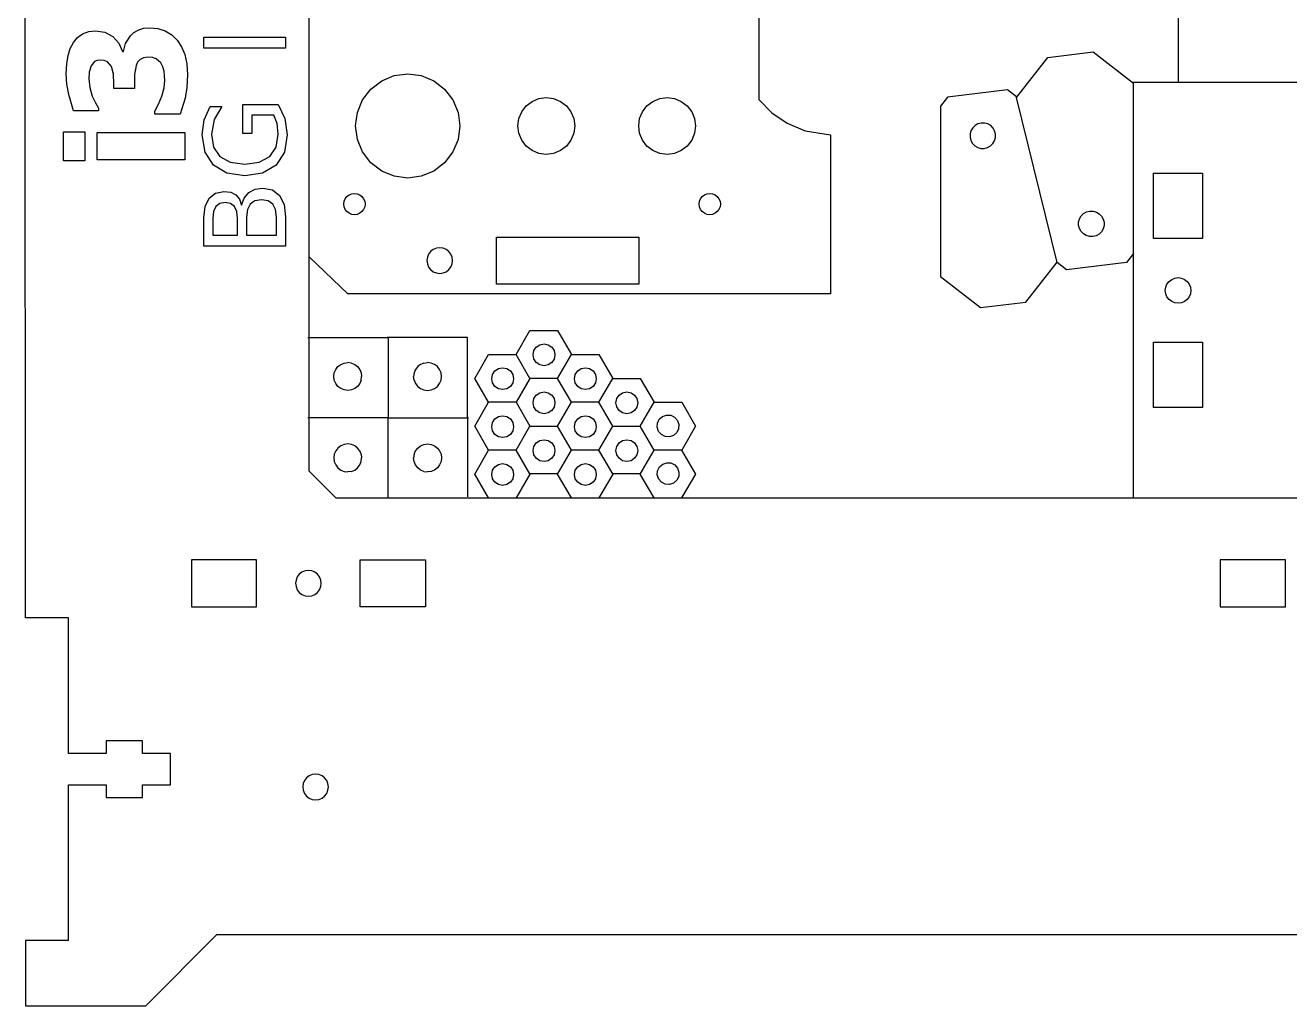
# Model space of a CAD drawing. Extents: x 0 to 865, y 0 to 544.
# Drawn here: x 0.1 to 178.1, y 5.5 to 143.5 of the extents above; entities that cross this region are included whole.
import ezdxf

# ---------------------------------------------------------------- set-up
doc = ezdxf.new("R2010")
doc.units = 0
doc.layers.get('0').update_dxf_attribs({"linetype": 'CONTINUOUS'})

msp = doc.modelspace()

# ---------------------------------------------------------------- linework, layer by layer
at = {"color": 3}
for p, q in [((40.0706, 80.7586), (40.0706, 193.584)), ((103.364, 146.061), (103.364, 133.056)), ((452.067, 135.445), (156.068, 135.445)), ((103.364, 133.056), (105.179, 131.178)), ((105.179, 131.178), (107.363, 129.757)), ((107.363, 129.757), (109.904, 128.652)), ((109.904, 128.652), (113.435, 128.087)), ((113.435, 128.087), (113.457, 105.704)), ((113.457, 105.704), (45.5676, 105.707)), ((43.9014, 76.9691), (40.0706, 80.7586)), ((320.999, 76.9691), (43.9014, 76.9691)), ((6.2384, 41.0185), (6.2384, 60.1183)), ((16.6178, 42.8184), (11.5273, 42.8184)), ((11.5273, 42.8184), (11.5273, 41.0185)), ((16.6178, 41.0185), (16.6178, 42.8184)), ((11.5273, 41.0185), (6.2384, 41.0185)), ((20.5589, 41.0185), (16.6178, 41.0185)), ((20.5589, 36.6187), (20.5589, 41.0185)), ((6.2384, 14.6968), (6.2384, 36.6187)), ((6.2384, 36.6187), (11.5273, 36.6187)), ((11.5273, 36.6187), (11.5273, 34.8189)), ((16.6178, 34.8189), (16.6178, 36.6187)), ((16.6178, 36.6187), (20.5589, 36.6187)), ((11.5273, 34.8189), (16.6178, 34.8189))]:
    msp.add_line(p, q, dxfattribs=at)
at = {"color": 2}
for p, q in [((0.1585, 60.1225), (0.1406, 185.696)), ((69.2203, 97.1709), (71.1606, 100.534)), ((71.1606, 100.534), (75.044, 100.534)), ((75.044, 100.534), (76.9856, 97.1709)), ((71.1606, 93.8086), (69.2203, 97.1709)), ((75.044, 93.8086), (71.1606, 93.8086)), ((80.8672, 90.4448), (82.8089, 93.8071)), ((82.8089, 93.8071), (86.6909, 93.8071)), ((86.6909, 93.8071), (88.6326, 90.4448)), ((63.3966, 87.0811), (65.3383, 90.4434)), ((82.8089, 87.0825), (80.8672, 90.4448)), ((65.3383, 83.7188), (63.3966, 87.0811)), ((69.2203, 83.7188), (65.3383, 83.7188)), ((75.0454, 80.3547), (76.9856, 83.7173)), ((71.162, 80.3547), (69.2203, 76.9923)), ((76.9856, 76.9923), (75.0454, 80.3547)), ((82.8104, 80.3547), (80.8687, 76.9923)), ((6.2384, 60.1183), (0.1502, 60.1183)), ((6.2384, 14.6968), (0.1502, 14.6968)), ((0.1502, 14.6968), (0.1502, 5.5108)), ((17.1194, 5.5149), (27.0964, 15.5195)), ((27.0964, 15.5195), (301.047, 15.5195)), ((0.1502, 5.5108), (17.1194, 5.5149))]:
    msp.add_line(p, q, dxfattribs=at)
at = {"color": 5}
for p, q in [((162.418, 135.467), (162.418, 148.391)), ((139.635, 133.36), (144.052, 138.986)), ((144.052, 138.986), (150.438, 139.761)), ((150.438, 139.761), (156.072, 135.356)), ((156.068, 135.445), (156.068, 76.944)), ((138.374, 134.44), (129.937, 133.415)), ((139.631, 133.44), (138.374, 134.44)), ((128.922, 132.122), (128.911, 127.245)), ((129.937, 133.415), (128.922, 132.122)), ((128.911, 127.245), (128.924, 108.175)), ((156.082, 111.394), (155.101, 110.122)), ((140.946, 104.546), (145.361, 110.173)), ((146.663, 109.097), (145.368, 110.108)), ((155.101, 110.122), (146.663, 109.097)), ((128.924, 108.175), (134.56, 103.77)), ((134.56, 103.77), (140.946, 104.546)), ((51.2025, 99.5673), (51.2025, 88.2784)), ((63.3966, 93.8086), (65.3383, 97.1709)), ((65.3383, 97.1709), (69.2203, 97.1709)), ((75.0454, 93.8086), (76.9856, 97.1709)), ((76.9856, 97.1709), (80.8687, 97.1709)), ((80.8687, 97.1709), (82.8104, 93.8086)), ((65.3383, 90.4462), (63.3966, 93.8086)), ((71.162, 93.8086), (69.2203, 90.4462)), ((76.9856, 90.4462), (75.0454, 93.8086)), ((69.2203, 90.4462), (65.3383, 90.4462)), ((80.8687, 90.4462), (76.9856, 90.4462)), ((86.6909, 87.0825), (88.6312, 90.4448)), ((88.6312, 90.4448), (92.5146, 90.4448)), ((92.5146, 90.4448), (94.4563, 87.0825)), ((51.2025, 88.2784), (39.9136, 88.2784)), ((51.2025, 76.9895), (51.2025, 88.2784)), ((51.2025, 88.2784), (62.4914, 88.2784)), ((88.6312, 83.7198), (86.6909, 87.0825)), ((94.4563, 87.0825), (92.5146, 83.7198)), ((63.3966, 80.3547), (65.3383, 83.7173)), ((92.5146, 83.7198), (88.6312, 83.7198)), ((92.5064, 83.7159), (94.4481, 80.3533)), ((65.3383, 76.9923), (63.3966, 80.3547)), ((94.4481, 80.3533), (92.5064, 76.9909))]:
    msp.add_line(p, q, dxfattribs=at)
at = {"color": 1}
for p, q in [((8.2145, 142.328), (9.062, 142.641)), ((9.062, 142.641), (10.0114, 142.746)), ((10.0114, 142.746), (11.3192, 142.543)), ((11.3192, 142.543), (12.4547, 141.937)), ((14.9421, 142.03), (15.4327, 142.484)), ((15.4327, 142.484), (16.0459, 142.85)), ((16.0459, 142.85), (16.7859, 143.094)), ((16.7859, 143.094), (17.6554, 143.176)), ((17.6554, 143.176), (18.8006, 143.064)), ((18.8006, 143.064), (19.841, 142.729)), ((19.841, 142.729), (20.7546, 142.18)), ((6.4768, 140.235), (6.9026, 141.073)), ((6.9026, 141.073), (7.4883, 141.804)), ((7.4883, 141.804), (8.2145, 142.328)), ((12.4547, 141.937), (13.3187, 141)), ((13.3187, 141), (13.8107, 139.808)), ((13.965, 139.808), (14.2613, 140.947)), ((14.2613, 140.947), (14.9421, 142.03)), ((20.7546, 142.18), (21.5208, 141.425)), ((21.5208, 141.425), (22.1327, 140.48)), ((25.2567, 140.276), (25.2567, 141.835)), ((25.2567, 141.835), (36.7785, 141.835)), ((36.7785, 141.835), (36.7785, 140.276)), ((5.9779, 138.07), (6.1667, 139.241)), ((6.1667, 139.241), (6.4768, 140.235)), ((13.8107, 139.808), (13.965, 139.808)), ((16.7611, 138.957), (16.287, 138.718)), ((17.4019, 139.037), (16.7611, 138.957)), ((18.0551, 138.981), (17.4019, 139.037)), ((18.5388, 138.811), (18.0551, 138.981)), ((19.214, 138.212), (18.5388, 138.811)), ((22.1327, 140.48), (22.5805, 139.383)), ((22.5805, 139.383), (22.8575, 138.084)), ((36.7785, 140.276), (25.2567, 140.276)), ((5.9145, 136.704), (5.9779, 138.07)), ((9.3955, 137.826), (9.1323, 136.902)), ((9.8847, 138.399), (9.3955, 137.826)), ((10.243, 138.573), (9.8847, 138.399)), ((10.6922, 138.629), (10.243, 138.573)), ((11.2627, 138.569), (10.6922, 138.629)), ((11.7023, 138.383), (11.2627, 138.569)), ((12.2838, 137.695), (11.7023, 138.383)), ((12.5484, 136.627), (12.2838, 137.695)), ((15.722, 137.87), (15.514, 136.605)), ((15.9508, 138.347), (15.722, 137.87)), ((16.287, 138.718), (15.9508, 138.347)), ((19.5048, 137.682), (19.214, 138.212)), ((19.6701, 137.039), (19.5048, 137.682)), ((19.7749, 135.746), (19.6701, 137.039)), ((22.8575, 138.084), (22.9485, 136.528)), ((5.9986, 135.223), (5.9145, 136.704)), ((9.1323, 136.902), (9.0661, 136)), ((9.0661, 136), (9.2094, 134.767)), ((12.6132, 135.252), (12.5484, 136.627)), ((12.6132, 134.603), (12.6132, 135.252)), ((15.514, 136.605), (15.4919, 135.307)), ((15.4919, 135.307), (15.4919, 134.603)), ((19.6701, 134.692), (19.7749, 135.746)), ((22.9485, 136.528), (22.8685, 134.749)), ((6.2494, 133.772), (5.9986, 135.223)), ((6.9467, 131.488), (6.2494, 133.772)), ((9.2094, 134.767), (9.5718, 133.546)), ((9.5718, 133.546), (10.028, 132.577)), ((15.4919, 134.603), (12.6132, 134.603)), ((18.9012, 132.391), (19.3573, 133.529)), ((19.3573, 133.529), (19.6701, 134.692)), ((22.8685, 134.749), (22.6301, 133.242)), ((10.028, 132.577), (10.4497, 131.829)), ((10.4497, 131.829), (10.4497, 131.488)), ((18.3692, 131.411), (18.9012, 132.391)), ((22.6301, 133.242), (21.9163, 131.014)), ((25.3256, 130.213), (26.1441, 132.089)), ((26.1441, 132.089), (27.8033, 132.089)), ((27.8033, 132.089), (26.6995, 130.252)), ((30.7592, 128.3), (30.7592, 132.389)), ((30.7592, 132.389), (35.705, 132.389)), ((35.705, 132.389), (36.678, 130.398)), ((10.4497, 131.488), (6.9467, 131.488)), ((18.3692, 131.014), (18.3692, 131.411)), ((21.9163, 131.014), (18.3692, 131.014)), ((25.0486, 128.076), (25.3256, 130.213)), ((26.6995, 130.252), (26.3288, 128.207)), ((35.1345, 130.846), (32.0394, 130.846)), ((32.0394, 130.846), (32.0394, 128.3)), ((35.5822, 129.68), (35.1345, 130.846)), ((36.678, 130.398), (37.0018, 128.076)), ((5.519, 124.445), (5.519, 128.516)), ((5.519, 128.516), (8.5176, 128.516)), ((8.5176, 128.516), (8.5176, 124.445)), ((10.2747, 128.407), (22.6081, 128.407)), ((10.2747, 124.554), (10.2747, 128.407)), ((22.6081, 128.407), (22.6081, 124.554)), ((26.3288, 128.207), (26.6237, 126.355)), ((32.0394, 128.3), (30.7592, 128.3)), ((35.4252, 126.355), (35.7202, 128.207)), ((35.7202, 128.207), (35.5822, 129.68)), ((25.4427, 125.669), (25.0486, 128.076)), ((26.6237, 126.355), (27.5098, 125.028)), ((34.5405, 125.028), (35.4252, 126.355)), ((37.0018, 128.076), (36.6077, 125.669)), ((26.6306, 123.847), (25.4427, 125.669)), ((27.5098, 125.028), (28.9788, 124.234)), ((33.0715, 124.234), (34.5405, 125.028)), ((36.6077, 125.669), (35.4281, 123.847)), ((8.5176, 124.445), (5.519, 124.445)), ((22.6081, 124.554), (10.2747, 124.554)), ((28.5157, 122.707), (26.6306, 123.847)), ((28.9788, 124.234), (31.0293, 123.97)), ((31.0293, 123.97), (33.0715, 124.234)), ((35.4281, 123.847), (33.5359, 122.707)), ((31.0293, 122.327), (28.5157, 122.707)), ((33.5359, 122.707), (31.0293, 122.327)), ((25.9967, 119.163), (26.8938, 119.887)), ((26.8938, 119.887), (28.1037, 120.128)), ((28.1037, 120.128), (29.0532, 120.005)), ((29.0532, 120.005), (29.7863, 119.633)), ((29.7863, 119.633), (30.2934, 119.024)), ((30.9466, 119.204), (31.5998, 119.965)), ((31.5998, 119.965), (32.4762, 120.446)), ((32.4762, 120.446), (33.5525, 120.606)), ((33.5525, 120.606), (34.9195, 120.344)), ((34.9195, 120.344), (35.9364, 119.556)), ((35.9364, 119.556), (36.5675, 118.285)), ((25.2567, 116.415), (25.4413, 117.995)), ((25.4413, 117.995), (25.9967, 119.163)), ((26.9696, 117.997), (26.6444, 117.296)), ((27.5112, 118.42), (26.9696, 117.997)), ((28.2732, 118.561), (27.5112, 118.42)), ((29.0408, 118.42), (28.2732, 118.561)), ((29.5851, 117.997), (29.0408, 118.42)), ((29.9034, 117.296), (29.5851, 117.997)), ((30.2934, 119.024), (30.5663, 118.182)), ((30.5663, 118.182), (30.9466, 119.204)), ((31.4041, 117.586), (31.276, 116.493)), ((31.7927, 118.353), (31.4041, 117.586)), ((32.4446, 118.81), (31.7927, 118.353)), ((33.383, 118.962), (32.4446, 118.81)), ((34.3173, 118.81), (33.383, 118.962)), ((34.9801, 118.353), (34.3173, 118.81)), ((35.3674, 117.586), (34.9801, 118.353)), ((35.4969, 116.493), (35.3674, 117.586)), ((36.5675, 118.285), (36.7785, 116.57)), ((25.2567, 112.433), (25.2567, 116.415)), ((26.6444, 117.296), (26.5369, 116.3)), ((26.5369, 116.3), (26.5369, 113.993)), ((30.0095, 116.3), (29.9034, 117.296)), ((30.0095, 113.993), (30.0095, 116.3)), ((31.276, 116.493), (31.276, 113.993)), ((35.4969, 113.993), (35.4969, 116.493)), ((36.7785, 116.57), (36.7785, 112.433)), ((26.5369, 113.993), (30.0095, 113.993)), ((31.276, 113.993), (35.4969, 113.993)), ((36.7785, 112.433), (25.2567, 112.433))]:
    msp.add_line(p, q, dxfattribs=at)
at = {"color": 0}
for p, q in [((48.7743, 134.534), (50.2931, 135.698)), ((50.2931, 135.698), (52.0622, 136.431)), ((52.0622, 136.431), (53.9598, 136.681)), ((53.9598, 136.681), (55.8588, 136.431)), ((55.8588, 136.431), (57.627, 135.698)), ((57.627, 135.698), (59.1467, 134.534)), ((47.6084, 133.014), (48.7743, 134.534)), ((59.1467, 134.534), (60.3112, 133.014)), ((46.8753, 131.246), (47.6084, 133.014)), ((60.3112, 133.014), (61.0443, 131.246)), ((69.9961, 131.348), (70.6314, 132.176)), ((70.6314, 132.176), (71.4597, 132.811)), ((71.4597, 132.811), (72.4242, 133.211)), ((72.4242, 133.211), (73.4603, 133.347)), ((73.4603, 133.347), (74.4954, 133.211)), ((74.4954, 133.211), (75.4599, 132.811)), ((75.4599, 132.811), (76.2882, 132.176)), ((76.2882, 132.176), (76.9235, 131.348)), ((86.9957, 131.348), (87.6307, 132.176)), ((87.6307, 132.176), (88.4604, 132.811)), ((88.4604, 132.811), (89.4249, 133.211)), ((89.4249, 133.211), (90.46, 133.347)), ((90.46, 133.347), (91.4947, 133.211)), ((91.4947, 133.211), (92.4595, 132.811)), ((92.4595, 132.811), (93.2878, 132.176)), ((93.2878, 132.176), (93.9243, 131.348)), ((145.368, 110.108), (139.635, 133.36)), ((46.6259, 129.347), (46.8753, 131.246)), ((61.0443, 131.246), (61.2937, 129.347)), ((69.4602, 129.347), (69.5964, 130.382)), ((69.5964, 130.382), (69.9961, 131.348)), ((76.9235, 131.348), (77.3232, 130.382)), ((77.3232, 130.382), (77.4594, 129.347)), ((86.4595, 129.347), (86.596, 130.382)), ((86.596, 130.382), (86.9957, 131.348)), ((93.9243, 131.348), (94.324, 130.382)), ((94.324, 130.382), (94.4605, 129.347)), ((46.8753, 127.449), (46.6259, 129.347)), ((61.2937, 129.347), (61.0443, 127.449)), ((69.5964, 128.312), (69.4602, 129.347)), ((69.9961, 127.347), (69.5964, 128.312)), ((77.3232, 128.312), (76.9235, 127.347)), ((77.4594, 129.347), (77.3232, 128.312)), ((86.596, 128.312), (86.4595, 129.347)), ((86.9957, 127.347), (86.596, 128.312)), ((94.324, 128.312), (93.9243, 127.347)), ((94.4605, 129.347), (94.324, 128.312)), ((133.095, 128.222), (133.09, 127.752)), ((133.222, 128.676), (133.095, 128.222)), ((133.461, 129.081), (133.222, 128.676)), ((133.798, 129.409), (133.461, 129.081)), ((134.207, 129.64), (133.798, 129.409)), ((134.663, 129.757), (134.207, 129.64)), ((135.135, 129.753), (134.663, 129.757)), ((135.588, 129.626), (135.135, 129.753)), ((135.994, 129.388), (135.588, 129.626)), ((136.324, 129.052), (135.994, 129.388)), ((136.555, 128.643), (136.324, 129.052)), ((136.672, 128.188), (136.555, 128.643)), ((136.667, 127.718), (136.672, 128.188)), ((47.6084, 125.68), (46.8753, 127.449)), ((61.0443, 127.449), (60.3112, 125.68)), ((70.6314, 126.519), (69.9961, 127.347)), ((71.4597, 125.882), (70.6314, 126.519)), ((76.2882, 126.519), (75.4599, 125.882)), ((76.9235, 127.347), (76.2882, 126.519)), ((87.6307, 126.519), (86.9957, 127.347)), ((88.4604, 125.882), (87.6307, 126.519)), ((93.2878, 126.519), (92.4595, 125.882)), ((93.9243, 127.347), (93.2878, 126.519)), ((133.09, 127.752), (133.208, 127.298)), ((133.208, 127.298), (133.438, 126.889)), ((133.438, 126.889), (133.769, 126.552)), ((133.769, 126.552), (134.174, 126.314)), ((135.555, 126.3), (135.964, 126.532)), ((135.964, 126.532), (136.3, 126.861)), ((136.3, 126.861), (136.54, 127.265)), ((136.54, 127.265), (136.667, 127.718)), ((48.7743, 124.161), (47.6084, 125.68)), ((60.3112, 125.68), (59.1467, 124.161)), ((72.4242, 125.483), (71.4597, 125.882)), ((73.4603, 125.348), (72.4242, 125.483)), ((74.4954, 125.483), (73.4603, 125.348)), ((75.4599, 125.882), (74.4954, 125.483)), ((89.4249, 125.483), (88.4604, 125.882)), ((90.46, 125.348), (89.4249, 125.483)), ((91.4947, 125.483), (90.46, 125.348)), ((92.4595, 125.882), (91.4947, 125.483)), ((134.174, 126.314), (134.627, 126.187)), ((134.627, 126.187), (135.099, 126.183)), ((135.099, 126.183), (135.555, 126.3)), ((50.2931, 122.995), (48.7743, 124.161)), ((52.0622, 122.262), (50.2931, 122.995)), ((57.627, 122.995), (55.8588, 122.262)), ((59.1467, 124.161), (57.627, 122.995)), ((53.9598, 122.013), (52.0622, 122.262)), ((55.8588, 122.262), (53.9598, 122.013)), ((158.918, 122.695), (165.818, 122.695)), ((158.918, 113.495), (158.918, 122.695)), ((165.818, 122.695), (165.818, 113.495)), ((45.1612, 119.097), (45.3993, 119.408)), ((45.3993, 119.408), (45.7094, 119.647)), ((45.7094, 119.647), (46.0721, 119.796)), ((46.0721, 119.796), (46.4591, 119.847)), ((46.4591, 119.847), (46.8478, 119.796)), ((46.8478, 119.796), (47.2101, 119.647)), ((47.2101, 119.647), (47.5202, 119.408)), ((47.5202, 119.408), (47.7587, 119.097)), ((95.1604, 119.097), (95.3989, 119.408)), ((95.3989, 119.408), (95.7104, 119.647)), ((95.7104, 119.647), (96.0713, 119.796)), ((96.0713, 119.796), (96.46, 119.847)), ((96.46, 119.847), (96.8484, 119.796)), ((96.8484, 119.796), (97.2097, 119.647)), ((97.2097, 119.647), (97.5212, 119.408)), ((97.5212, 119.408), (97.7593, 119.097)), ((44.9598, 118.347), (45.0109, 118.736)), ((45.0109, 117.959), (44.9598, 118.347)), ((45.0109, 118.736), (45.1612, 119.097)), ((45.1612, 117.598), (45.0109, 117.959)), ((45.3993, 117.286), (45.1612, 117.598)), ((47.7587, 117.598), (47.5202, 117.286)), ((47.7587, 119.097), (47.909, 118.736)), ((47.909, 117.959), (47.7587, 117.598)), ((47.909, 118.736), (47.9598, 118.347)), ((47.9598, 118.347), (47.909, 117.959)), ((94.9593, 118.347), (95.0115, 118.736)), ((95.0115, 117.959), (94.9593, 118.347)), ((95.0115, 118.736), (95.1604, 119.097)), ((95.1604, 117.598), (95.0115, 117.959)), ((95.3989, 117.286), (95.1604, 117.598)), ((97.7593, 117.598), (97.5212, 117.286)), ((97.7593, 119.097), (97.9082, 118.736)), ((97.9082, 117.959), (97.7593, 117.598)), ((97.9082, 118.736), (97.9593, 118.347)), ((97.9593, 118.347), (97.9082, 117.959)), ((45.7094, 117.048), (45.3993, 117.286)), ((46.0721, 116.898), (45.7094, 117.048)), ((46.4591, 116.847), (46.0721, 116.898)), ((46.8478, 116.898), (46.4591, 116.847)), ((47.2101, 117.048), (46.8478, 116.898)), ((47.5202, 117.286), (47.2101, 117.048)), ((95.7104, 117.048), (95.3989, 117.286)), ((96.0713, 116.898), (95.7104, 117.048)), ((96.46, 116.847), (96.0713, 116.898)), ((96.8484, 116.898), (96.46, 116.847)), ((97.2097, 117.048), (96.8484, 116.898)), ((97.5212, 117.286), (97.2097, 117.048)), ((148.369, 115.349), (148.373, 115.819)), ((148.373, 115.819), (148.5, 116.272)), ((148.5, 116.272), (148.74, 116.677)), ((148.74, 116.677), (149.076, 117.005)), ((149.076, 117.005), (149.487, 117.237)), ((149.487, 117.237), (149.943, 117.354)), ((149.943, 117.354), (150.413, 117.35)), ((150.413, 117.35), (150.868, 117.223)), ((150.868, 117.223), (151.273, 116.984)), ((151.273, 116.984), (151.602, 116.648)), ((151.602, 116.648), (151.834, 116.239)), ((151.834, 116.239), (151.951, 115.784)), ((151.951, 115.784), (151.945, 115.314)), ((148.486, 114.894), (148.369, 115.349)), ((148.718, 114.485), (148.486, 114.894)), ((149.047, 114.148), (148.718, 114.485)), ((149.453, 113.91), (149.047, 114.148)), ((149.906, 113.783), (149.453, 113.91)), ((150.833, 113.896), (150.377, 113.779)), ((151.244, 114.128), (150.833, 113.896)), ((151.58, 114.457), (151.244, 114.128)), ((151.82, 114.861), (151.58, 114.457)), ((151.945, 115.314), (151.82, 114.861)), ((57.9935, 112.131), (57.5592, 111.95)), ((58.4592, 112.191), (57.9935, 112.131)), ((58.9262, 112.131), (58.4592, 112.191)), ((59.3605, 111.95), (58.9262, 112.131)), ((66.4602, 113.692), (86.4595, 113.692)), ((66.4602, 107.091), (66.4602, 113.692)), ((86.4595, 113.692), (86.4595, 107.091)), ((150.377, 113.779), (149.906, 113.783)), ((165.818, 113.495), (158.918, 113.495)), ((56.7214, 110.858), (56.6593, 110.392)), ((56.6593, 110.392), (56.7214, 109.926)), ((56.9006, 111.292), (56.7214, 110.858)), ((57.187, 111.665), (56.9006, 111.292)), ((57.5592, 111.95), (57.187, 111.665)), ((59.7323, 111.665), (59.3605, 111.95)), ((60.0191, 111.292), (59.7323, 111.665)), ((60.1984, 110.858), (60.0191, 111.292)), ((60.2601, 110.392), (60.1984, 110.858)), ((60.1984, 109.926), (60.2601, 110.392)), ((56.7214, 109.926), (56.9006, 109.492)), ((56.9006, 109.492), (57.187, 109.119)), ((57.187, 109.119), (57.5592, 108.833)), ((57.5592, 108.833), (57.9935, 108.653)), ((57.9935, 108.653), (58.4592, 108.592)), ((58.4592, 108.592), (58.9262, 108.653)), ((58.9262, 108.653), (59.3605, 108.833)), ((59.3605, 108.833), (59.7323, 109.119)), ((59.7323, 109.119), (60.0191, 109.492)), ((60.0191, 109.492), (60.1984, 109.926)), ((86.4595, 107.091), (66.4602, 107.091)), ((160.628, 106.662), (160.807, 107.096)), ((160.807, 107.096), (161.094, 107.469)), ((161.094, 107.469), (161.467, 107.754)), ((161.467, 107.754), (161.902, 107.935)), ((161.902, 107.935), (162.369, 107.997)), ((162.369, 107.997), (162.834, 107.935)), ((162.834, 107.935), (163.269, 107.754)), ((163.269, 107.754), (163.642, 107.469)), ((163.642, 107.469), (163.929, 107.096)), ((163.929, 107.096), (164.109, 106.662)), ((160.566, 106.194), (160.628, 106.662)), ((160.628, 105.729), (160.566, 106.194)), ((160.807, 105.293), (160.628, 105.729)), ((161.094, 104.921), (160.807, 105.293)), ((163.929, 105.293), (163.642, 104.921)), ((164.108, 105.729), (163.929, 105.293)), ((164.109, 106.662), (164.17, 106.194)), ((164.17, 106.194), (164.109, 105.729)), ((161.467, 104.635), (161.094, 104.921)), ((161.902, 104.454), (161.467, 104.635)), ((162.369, 104.393), (161.902, 104.454)), ((162.834, 104.454), (162.369, 104.393)), ((163.269, 104.635), (162.834, 104.454)), ((163.642, 104.921), (163.269, 104.635)), ((71.7144, 97.7251), (72.0478, 98.2253)), ((72.0478, 98.2253), (72.548, 98.5587)), ((72.548, 98.5587), (73.1365, 98.6758)), ((73.1365, 98.6758), (73.7348, 98.5545)), ((73.7348, 98.5545), (74.2237, 98.2253)), ((74.2237, 98.2253), (74.5546, 97.736)), ((158.918, 89.6952), (158.918, 98.8949)), ((158.918, 98.8949), (165.818, 98.8949)), ((165.818, 98.8949), (165.818, 89.6952)), ((71.5973, 97.1367), (71.7144, 97.7251)), ((71.7144, 96.5482), (71.5973, 97.1367)), ((72.0478, 96.0494), (71.7144, 96.5482)), ((74.5546, 96.5383), (74.2237, 96.0494)), ((74.5546, 97.736), (74.6746, 97.1367)), ((74.6746, 97.1367), (74.5546, 96.5383)), ((43.5571, 94.0788), (43.6245, 94.5871)), ((43.6245, 94.5871), (43.8203, 95.0613)), ((43.8203, 95.0613), (44.1318, 95.4677)), ((44.1318, 95.4677), (44.5368, 95.7792)), ((44.5368, 95.7792), (45.0095, 95.9764)), ((45.0095, 95.9764), (45.5164, 96.0423)), ((46.0237, 95.975), (45.5164, 96.0423)), ((46.0237, 95.975), (46.4965, 95.7792)), ((46.4965, 95.7792), (46.9029, 95.4677)), ((46.9029, 95.4677), (47.2144, 95.0599)), ((47.2144, 95.0599), (47.4102, 94.5871)), ((47.4102, 94.5871), (47.4761, 94.0788)), ((54.8569, 94.5871), (54.791, 94.0788)), ((55.0527, 95.0599), (54.8569, 94.5871)), ((55.3642, 95.4677), (55.0527, 95.0599)), ((55.7692, 95.7792), (55.3642, 95.4677)), ((56.2419, 95.975), (55.7692, 95.7792)), ((56.2419, 95.975), (56.7489, 96.0423)), ((57.2562, 95.9764), (56.7489, 96.0423)), ((57.7289, 95.7792), (57.2562, 95.9764)), ((58.1353, 95.4677), (57.7289, 95.7792)), ((58.4468, 95.0613), (58.1353, 95.4677)), ((58.6422, 94.5871), (58.4468, 95.0613)), ((58.71, 94.0788), (58.6422, 94.5871)), ((65.7751, 93.774), (65.8922, 94.3624)), ((65.8922, 94.3624), (66.2259, 94.8612)), ((66.2259, 94.8612), (66.7247, 95.195)), ((66.7247, 95.195), (67.3146, 95.3121)), ((67.3146, 95.3121), (67.9125, 95.1907)), ((67.9125, 95.1907), (68.4018, 94.8612)), ((68.4018, 94.8612), (68.731, 94.3723)), ((68.731, 94.3723), (68.8523, 93.774)), ((72.548, 95.7157), (72.0478, 96.0494)), ((73.1365, 95.5985), (72.548, 95.7157)), ((73.7348, 95.7199), (73.1365, 95.5985)), ((74.2237, 96.0494), (73.7348, 95.7199)), ((77.4238, 93.774), (77.5409, 94.3624)), ((77.5409, 94.3624), (77.8743, 94.8612)), ((77.8743, 94.8612), (78.3731, 95.195)), ((78.3731, 95.195), (78.9615, 95.3121)), ((78.9615, 95.3121), (79.5609, 95.1907)), ((79.5609, 95.1907), (80.0488, 94.8612)), ((80.0488, 94.8612), (80.3797, 94.3723)), ((80.3797, 94.3723), (80.4997, 93.774)), ((43.6245, 93.5715), (43.5571, 94.0788)), ((43.8203, 93.0974), (43.6245, 93.5715)), ((44.1304, 92.691), (43.8203, 93.0974)), ((44.5368, 92.378), (44.1304, 92.691)), ((46.9029, 92.691), (46.4965, 92.378)), ((47.2144, 93.0974), (46.9029, 92.691)), ((47.4102, 93.5701), (47.2144, 93.0974)), ((47.4102, 93.5701), (47.4761, 94.0788)), ((54.8569, 93.5701), (54.791, 94.0788)), ((54.8569, 93.5701), (55.0527, 93.0974)), ((55.0527, 93.0974), (55.3642, 92.691)), ((55.3642, 92.691), (55.7706, 92.378)), ((57.7303, 92.378), (58.1353, 92.691)), ((58.1353, 92.691), (58.4468, 93.0974)), ((58.4468, 93.0974), (58.6422, 93.5715)), ((58.6422, 93.5715), (58.71, 94.0788)), ((65.8922, 93.1855), (65.7751, 93.774)), ((66.2259, 92.6853), (65.8922, 93.1855)), ((66.7247, 92.3519), (66.2259, 92.6853)), ((68.4018, 92.6853), (67.9125, 92.3562)), ((68.731, 93.1746), (68.4018, 92.6853)), ((68.8523, 93.774), (68.731, 93.1746)), ((77.5409, 93.1855), (77.4238, 93.774)), ((77.8743, 92.6853), (77.5409, 93.1855)), ((78.3731, 92.3519), (77.8743, 92.6853)), ((80.0488, 92.6853), (79.5609, 92.3562)), ((80.3797, 93.1746), (80.0488, 92.6853)), ((80.4997, 93.774), (80.3797, 93.1746)), ((45.0095, 92.1826), (44.5368, 92.378)), ((45.5164, 92.1149), (45.0095, 92.1826)), ((46.0237, 92.1826), (45.5164, 92.1149)), ((46.4965, 92.378), (46.0237, 92.1826)), ((55.7706, 92.378), (56.2434, 92.1826)), ((56.2434, 92.1826), (56.7503, 92.1149)), ((56.7503, 92.1149), (57.2576, 92.1826)), ((57.2576, 92.1826), (57.7303, 92.378)), ((67.3146, 92.2348), (66.7247, 92.3519)), ((67.9125, 92.3562), (67.3146, 92.2348)), ((71.5973, 90.376), (71.7144, 90.9645)), ((71.7144, 90.9645), (72.0478, 91.4647)), ((72.0478, 91.4647), (72.548, 91.7981)), ((72.548, 91.7981), (73.1365, 91.9152)), ((73.1365, 91.9152), (73.7348, 91.7938)), ((73.7348, 91.7938), (74.2237, 91.4647)), ((74.2237, 91.4647), (74.5546, 90.9754)), ((74.5546, 90.9754), (74.6746, 90.376)), ((78.9615, 92.2348), (78.3731, 92.3519)), ((79.5609, 92.3562), (78.9615, 92.2348)), ((83.246, 90.376), (83.3632, 90.9645)), ((83.3632, 90.9645), (83.6965, 91.4647)), ((83.6965, 91.4647), (84.1954, 91.7981)), ((84.1954, 91.7981), (84.7838, 91.9152)), ((84.7838, 91.9152), (85.3832, 91.7938)), ((85.3832, 91.7938), (85.8725, 91.4647)), ((85.8725, 91.4647), (86.202, 90.9754)), ((86.202, 90.9754), (86.323, 90.376)), ((71.7144, 89.7876), (71.5973, 90.376)), ((72.0478, 89.2888), (71.7144, 89.7876)), ((72.548, 88.955), (72.0478, 89.2888)), ((74.2237, 89.2888), (73.7348, 88.9579)), ((74.5546, 89.7777), (74.2237, 89.2888)), ((74.6746, 90.376), (74.5546, 89.7777)), ((83.3632, 89.7876), (83.246, 90.376)), ((83.6965, 89.2888), (83.3632, 89.7876)), ((84.1954, 88.955), (83.6965, 89.2888)), ((85.8725, 89.2888), (85.3832, 88.9579)), ((86.202, 89.7777), (85.8725, 89.2888)), ((86.323, 90.376), (86.202, 89.7777)), ((165.818, 89.6952), (158.918, 89.6952)), ((65.7751, 87.0133), (65.8922, 87.6018)), ((65.8922, 87.6018), (66.2259, 88.1006)), ((66.2259, 88.1006), (66.7247, 88.4343)), ((66.7247, 88.4343), (67.3146, 88.5515)), ((67.3146, 88.5515), (67.9125, 88.4301)), ((67.9125, 88.4301), (68.4018, 88.1006)), ((68.4018, 88.1006), (68.731, 87.6117)), ((68.731, 87.6117), (68.8523, 87.0133)), ((73.1365, 88.8379), (72.548, 88.955)), ((73.7348, 88.9579), (73.1365, 88.8379)), ((77.4238, 87.0133), (77.5409, 87.6018)), ((77.5409, 87.6018), (77.8743, 88.1006)), ((77.8743, 88.1006), (78.3731, 88.4343)), ((78.3731, 88.4343), (78.9615, 88.5515)), ((78.9615, 88.5515), (79.5609, 88.4301)), ((79.5609, 88.4301), (80.0488, 88.1006)), ((80.0488, 88.1006), (80.3797, 87.6117)), ((80.3797, 87.6117), (80.4997, 87.0133)), ((84.7838, 88.8379), (84.1954, 88.955)), ((85.3832, 88.9579), (84.7838, 88.8379)), ((89.0584, 86.9379), (89.0997, 87.5259)), ((89.0997, 87.5259), (89.359, 88.0565)), ((89.359, 88.0565), (89.8165, 88.4604)), ((89.8165, 88.4604), (90.3951, 88.6562)), ((90.3951, 88.6562), (90.9835, 88.6146)), ((90.9835, 88.6146), (91.5141, 88.3557)), ((91.5141, 88.3557), (91.918, 87.8981)), ((91.918, 87.8981), (92.111, 87.3291)), ((92.111, 87.3291), (92.0722, 86.7297)), ((65.8922, 86.4235), (65.7751, 87.0133)), ((66.2259, 85.9247), (65.8922, 86.4235)), ((66.7247, 85.5913), (66.2259, 85.9247)), ((67.3146, 85.4742), (66.7247, 85.5913)), ((67.9125, 85.5955), (67.3146, 85.4742)), ((68.4018, 85.9247), (67.9125, 85.5955)), ((68.731, 86.414), (68.4018, 85.9247)), ((68.8523, 87.0133), (68.731, 86.414)), ((77.5409, 86.4235), (77.4238, 87.0133)), ((77.8743, 85.9247), (77.5409, 86.4235)), ((78.3731, 85.5913), (77.8743, 85.9247)), ((78.9615, 85.4742), (78.3731, 85.5913)), ((79.5609, 85.5955), (78.9615, 85.4742)), ((80.0488, 85.9247), (79.5609, 85.5955)), ((80.3797, 86.414), (80.0488, 85.9247)), ((80.4997, 87.0133), (80.3797, 86.414)), ((89.2528, 86.3589), (89.0584, 86.9379)), ((89.6497, 85.9084), (89.2528, 86.3589)), ((90.1869, 85.6425), (89.6497, 85.9084)), ((90.7867, 85.6036), (90.1869, 85.6425)), ((91.3543, 85.7966), (90.7867, 85.6036)), ((91.8062, 86.1921), (91.3543, 85.7966)), ((92.0722, 86.7297), (91.8062, 86.1921)), ((44.1304, 84.0038), (43.8203, 83.5974)), ((44.5368, 84.3167), (44.1304, 84.0038)), ((45.0095, 84.5125), (44.5368, 84.3167)), ((45.5164, 84.5799), (45.0095, 84.5125)), ((46.0237, 84.5125), (45.5164, 84.5799)), ((46.4965, 84.3167), (46.0237, 84.5125)), ((46.9029, 84.0052), (46.4965, 84.3167)), ((47.2144, 83.5988), (46.9029, 84.0052)), ((55.0527, 83.5988), (55.3642, 84.0052)), ((55.3642, 84.0052), (55.7706, 84.3167)), ((55.7706, 84.3167), (56.2434, 84.5125)), ((56.2434, 84.5125), (56.7503, 84.5799)), ((56.7503, 84.5799), (57.2576, 84.5125)), ((57.2576, 84.5125), (57.7303, 84.3167)), ((57.7303, 84.3167), (58.1353, 84.0038)), ((58.1353, 84.0038), (58.4468, 83.5974)), ((71.5973, 83.6496), (71.7144, 84.238)), ((71.7144, 83.0612), (71.5973, 83.6496)), ((71.7144, 84.238), (72.0478, 84.7383)), ((72.0478, 84.7383), (72.548, 85.0717)), ((72.548, 85.0717), (73.1365, 85.1877)), ((73.1365, 85.1877), (73.7348, 85.0678)), ((73.7348, 85.0678), (74.2237, 84.7383)), ((74.2237, 84.7383), (74.5546, 84.249)), ((74.5546, 84.249), (74.6746, 83.6496)), ((74.6746, 83.6496), (74.5546, 83.0516)), ((83.246, 83.6496), (83.3632, 84.238)), ((83.3632, 83.0612), (83.246, 83.6496)), ((83.3632, 84.238), (83.6965, 84.7383)), ((83.6965, 84.7383), (84.1954, 85.0717)), ((84.1954, 85.0717), (84.7838, 85.1877)), ((84.7838, 85.1877), (85.3832, 85.0678)), ((85.3832, 85.0678), (85.8725, 84.7383)), ((85.8725, 84.7383), (86.202, 84.249)), ((86.202, 84.249), (86.323, 83.6496)), ((86.323, 83.6496), (86.202, 83.0516)), ((43.6245, 83.1247), (43.5571, 82.6163)), ((43.5571, 82.6163), (43.6245, 82.1076)), ((43.8203, 83.5974), (43.6245, 83.1247)), ((43.6245, 82.1076), (43.8203, 81.6335)), ((47.4102, 83.1247), (47.2144, 83.5988)), ((47.2144, 81.6349), (47.4102, 82.1076)), ((47.4102, 83.1247), (47.4761, 82.6163)), ((47.4102, 82.1076), (47.4761, 82.6163)), ((54.8569, 83.1247), (54.791, 82.6163)), ((54.8569, 82.1076), (54.791, 82.6163)), ((54.8569, 83.1247), (55.0527, 83.5988)), ((55.0527, 81.6349), (54.8569, 82.1076)), ((58.4468, 83.5974), (58.6422, 83.1247)), ((58.6422, 82.1076), (58.4468, 81.6335)), ((58.6422, 83.1247), (58.71, 82.6163)), ((58.71, 82.6163), (58.6422, 82.1076)), ((72.0478, 82.5623), (71.7144, 83.0612)), ((72.548, 82.229), (72.0478, 82.5623)), ((73.1365, 82.1118), (72.548, 82.229)), ((73.7348, 82.2318), (73.1365, 82.1118)), ((74.2237, 82.5623), (73.7348, 82.2318)), ((74.5546, 83.0516), (74.2237, 82.5623)), ((83.6965, 82.5623), (83.3632, 83.0612)), ((84.1954, 82.229), (83.6965, 82.5623)), ((84.7838, 82.1118), (84.1954, 82.229)), ((85.3832, 82.2318), (84.7838, 82.1118)), ((85.8725, 82.5623), (85.3832, 82.2318)), ((86.202, 83.0516), (85.8725, 82.5623)), ((89.8384, 81.7492), (90.4173, 81.945)), ((90.4173, 81.945), (91.0057, 81.9037)), ((91.0057, 81.9037), (91.5349, 81.6448)), ((43.8203, 81.6335), (44.1318, 81.2271)), ((44.1318, 81.2271), (44.5368, 80.9156)), ((44.5368, 80.9156), (45.0095, 80.7201)), ((45.0095, 80.7201), (45.5164, 80.6524)), ((46.0237, 80.7201), (45.5164, 80.6524)), ((46.0237, 80.7201), (46.4965, 80.9156)), ((46.4965, 80.9156), (46.9029, 81.2285)), ((46.9029, 81.2285), (47.2144, 81.6349)), ((55.3642, 81.2285), (55.0527, 81.6349)), ((55.7692, 80.9156), (55.3642, 81.2285)), ((56.2419, 80.7201), (55.7692, 80.9156)), ((56.2419, 80.7201), (56.7489, 80.6524)), ((57.2562, 80.7201), (56.7489, 80.6524)), ((57.7289, 80.9156), (57.2562, 80.7201)), ((58.1353, 81.2271), (57.7289, 80.9156)), ((58.4468, 81.6335), (58.1353, 81.2271)), ((65.7751, 80.2873), (65.8922, 80.8757)), ((65.8922, 79.6974), (65.7751, 80.2873)), ((65.8922, 80.8757), (66.2259, 81.3745)), ((66.2259, 81.3745), (66.7247, 81.7079)), ((66.7247, 81.7079), (67.3146, 81.825)), ((67.3146, 81.825), (67.9125, 81.704)), ((67.9125, 81.704), (68.4018, 81.3745)), ((68.4018, 81.3745), (68.731, 80.8852)), ((68.731, 80.8852), (68.8523, 80.2873)), ((68.8523, 80.2873), (68.731, 79.6879)), ((77.4238, 80.2873), (77.5409, 80.8757)), ((77.5409, 79.6974), (77.4238, 80.2873)), ((77.5409, 80.8757), (77.8743, 81.3745)), ((77.8743, 81.3745), (78.3731, 81.7079)), ((78.3731, 81.7079), (78.9615, 81.825)), ((78.9615, 81.825), (79.5609, 81.704)), ((79.5609, 81.704), (80.0488, 81.3745)), ((80.0488, 81.3745), (80.3797, 80.8852)), ((80.3797, 80.8852), (80.4997, 80.2873)), ((80.4997, 80.2873), (80.3797, 79.6879)), ((89.0806, 80.2266), (89.1205, 80.815)), ((89.275, 79.6477), (89.0806, 80.2266)), ((89.1205, 80.815), (89.3794, 81.3456)), ((89.3794, 81.3456), (89.8384, 81.7492)), ((91.5349, 81.6448), (91.9399, 81.1872)), ((91.9399, 81.1872), (92.1329, 80.6178)), ((92.1329, 80.6178), (92.093, 80.0185)), ((66.2259, 79.1986), (65.8922, 79.6974)), ((66.7247, 78.8652), (66.2259, 79.1986)), ((67.3146, 78.7481), (66.7247, 78.8652)), ((67.9125, 78.8691), (67.3146, 78.7481)), ((68.4018, 79.1986), (67.9125, 78.8691)), ((68.731, 79.6879), (68.4018, 79.1986)), ((77.8743, 79.1986), (77.5409, 79.6974)), ((78.3731, 78.8652), (77.8743, 79.1986)), ((78.9615, 78.7481), (78.3731, 78.8652)), ((79.5609, 78.8691), (78.9615, 78.7481)), ((80.0488, 79.1986), (79.5609, 78.8691)), ((80.3797, 79.6879), (80.0488, 79.1986)), ((89.6705, 79.1972), (89.275, 79.6477)), ((90.2092, 78.9312), (89.6705, 79.1972)), ((90.8071, 78.8928), (90.2092, 78.9312)), ((91.3765, 79.0857), (90.8071, 78.8928)), ((91.827, 79.4812), (91.3765, 79.0857)), ((92.093, 80.0185), (91.827, 79.4812)), ((23.5093, 68.2681), (23.5093, 61.6687)), ((32.6912, 68.2681), (23.5093, 68.2681)), ((32.6912, 61.6687), (32.6912, 68.2681)), ((47.2613, 68.2681), (56.443, 68.2681)), ((47.2613, 61.6687), (47.2613, 68.2681)), ((56.443, 68.2681), (56.443, 61.6687)), ((177.486, 68.2681), (168.304, 68.2681)), ((168.304, 68.2681), (168.304, 61.6687)), ((177.486, 61.6687), (177.486, 68.2681)), ((38.4182, 65.8689), (38.2393, 65.4346)), ((38.705, 66.2421), (38.4182, 65.8689)), ((39.0772, 66.5289), (38.705, 66.2421)), ((39.5111, 66.7096), (39.0772, 66.5289)), ((39.9754, 66.7703), (39.5111, 66.7096)), ((40.4414, 66.7096), (39.9754, 66.7703)), ((40.8753, 66.5289), (40.4414, 66.7096)), ((41.2475, 66.2421), (40.8753, 66.5289)), ((41.5339, 65.8689), (41.2475, 66.2421)), ((41.7131, 65.4346), (41.5339, 65.8689)), ((38.2393, 65.4346), (38.1787, 64.969)), ((38.1787, 64.969), (38.2393, 64.5019)), ((38.2393, 64.5019), (38.4182, 64.0676)), ((38.4182, 64.0676), (38.705, 63.6944)), ((41.2475, 63.6944), (41.5339, 64.0676)), ((41.5339, 64.0676), (41.7131, 64.5019)), ((41.7738, 64.969), (41.7131, 65.4346)), ((41.7131, 64.5019), (41.7738, 64.969)), ((38.705, 63.6944), (39.0772, 63.4076)), ((39.0772, 63.4076), (39.5111, 63.2284)), ((39.5111, 63.2284), (39.9754, 63.1666)), ((39.9754, 63.1666), (40.4414, 63.2284)), ((40.4414, 63.2284), (40.8753, 63.4076)), ((40.8753, 63.4076), (41.2475, 63.6944)), ((23.5093, 61.6687), (32.6912, 61.6687)), ((56.443, 61.6687), (47.2613, 61.6687)), ((168.304, 61.6687), (177.486, 61.6687)), ((39.726, 37.5751), (39.4409, 37.2015)), ((40.0981, 37.8615), (39.726, 37.5751)), ((40.5324, 38.0407), (40.0981, 37.8615)), ((40.9981, 38.1028), (40.5324, 38.0407)), ((41.4623, 38.0407), (40.9981, 38.1028)), ((41.8966, 37.8615), (41.4623, 38.0407)), ((42.2684, 37.5751), (41.8966, 37.8615)), ((42.5552, 37.2015), (42.2684, 37.5751)), ((39.2603, 36.7676), (39.1996, 36.3001)), ((39.1996, 36.3001), (39.2603, 35.8345)), ((39.4409, 37.2015), (39.2603, 36.7676)), ((39.2603, 35.8345), (39.4409, 35.4005)), ((42.7344, 36.7676), (42.5552, 37.2015)), ((42.5552, 35.4005), (42.7344, 35.8345)), ((42.7965, 36.3001), (42.7344, 36.7676)), ((42.7344, 35.8345), (42.7965, 36.3001)), ((39.4409, 35.4005), (39.726, 35.027)), ((39.726, 35.027), (40.0981, 34.7404)), ((40.0981, 34.7404), (40.5324, 34.5598)), ((40.5324, 34.5598), (40.9981, 34.4992)), ((40.9981, 34.4992), (41.4623, 34.5598)), ((41.4623, 34.5598), (41.8966, 34.7404)), ((41.8966, 34.7404), (42.2684, 35.027)), ((42.2684, 35.027), (42.5552, 35.4005))]:
    msp.add_line(p, q, dxfattribs=at)
at = {"color": 6}
for p, q in [((45.5732, 105.69), (40.1066, 110.918)), ((39.9136, 99.5673), (51.2025, 99.5673)), ((62.3535, 99.5673), (51.0646, 99.5673)), ((62.3535, 88.2784), (62.3535, 99.5673)), ((62.3535, 88.4163), (62.3535, 77.1275))]:
    msp.add_line(p, q, dxfattribs=at)
at = {"color": 4}
for p, q in [((69.2203, 90.4434), (71.162, 87.0811)), ((75.0454, 87.0811), (76.9856, 90.4434)), ((69.2203, 83.7188), (71.1606, 87.0811)), ((71.1606, 87.0811), (75.044, 87.0811)), ((76.9856, 83.7188), (75.0454, 87.0811)), ((80.8672, 83.7188), (82.8089, 87.0811)), ((82.8089, 87.0811), (86.6909, 87.0811)), ((71.1606, 80.3561), (69.2203, 83.7188)), ((80.8687, 83.7188), (76.9856, 83.7188)), ((82.8089, 80.3561), (80.8672, 83.7188)), ((86.6828, 80.3533), (88.6231, 83.7159)), ((75.044, 80.3561), (71.1606, 80.3561)), ((86.6909, 80.3561), (82.8089, 80.3561)), ((88.6231, 76.9909), (86.6828, 80.3533))]:
    msp.add_line(p, q, dxfattribs=at)

doc.saveas('drawing.dxf')
